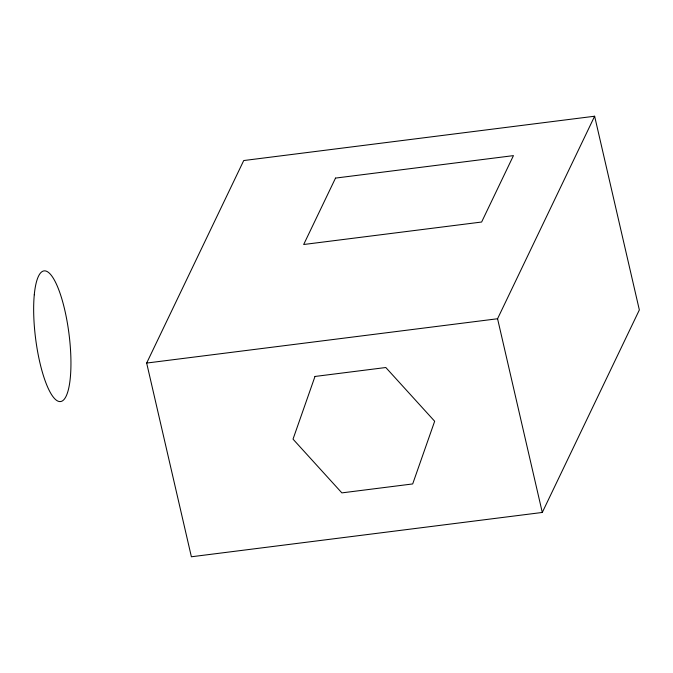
<?xml version="1.0" encoding="UTF-8"?>
<svg xmlns="http://www.w3.org/2000/svg" width="673" height="673" viewBox="0 0 673 673"><rect width="100%" height="100%" fill="white"/><g stroke="black" fill="none" stroke-linecap="round" stroke-linejoin="round"><path stroke-width="1.01" d="M146.664 363.058L243.727 160.544L594.629 116.227L639.35 309.942L542.287 512.456L191.384 556.773L146.664 363.058L497.566 318.75L594.629 116.227M497.566 318.75L542.287 512.456M314.989 376.459L293.024 439.141L341.867 492.88L412.692 483.937L434.665 421.256L385.814 367.517L314.989 376.459M335.516 178.093L303.683 244.501L481.624 222.031L513.449 155.623L335.516 178.093M34.281 294.774A65.861 16.859 82.8 0 0 57.155 400.721A65.861 16.859 82.8 0 0 65.466 313.13A65.861 16.859 82.8 0 0 34.281 294.774"/></g></svg>
